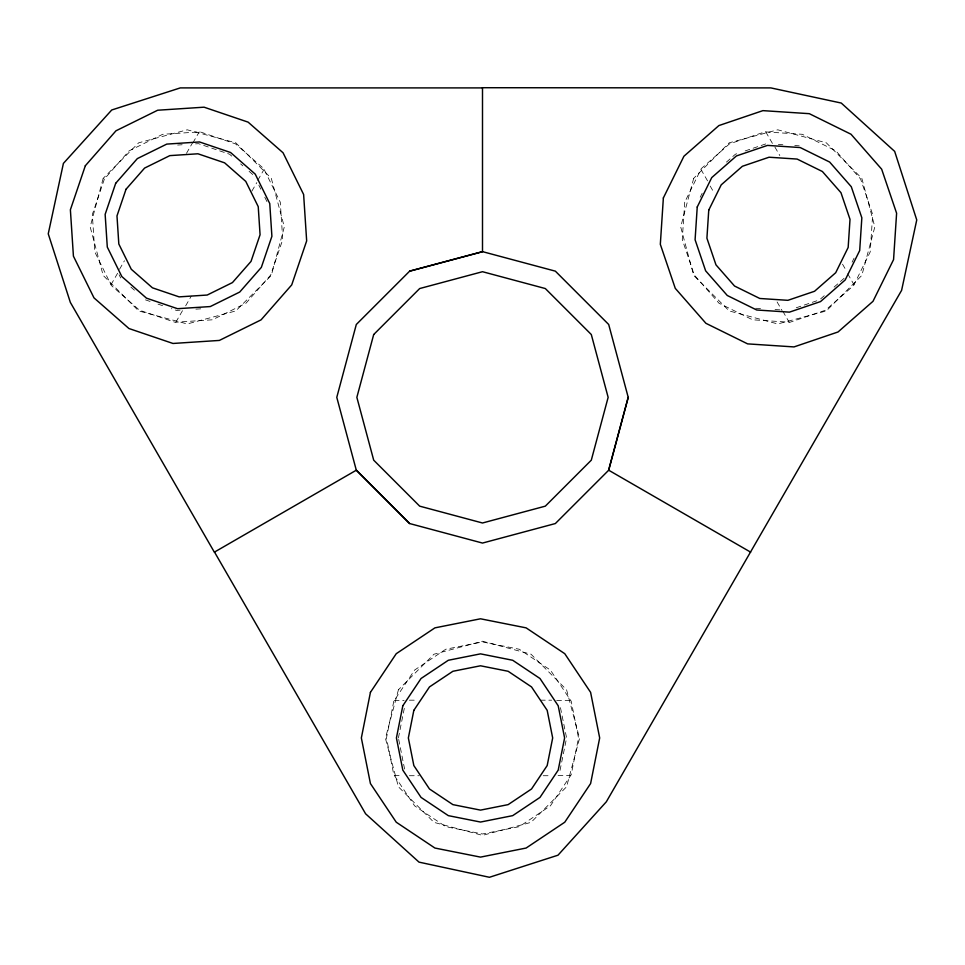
<?xml version="1.0" encoding="UTF-8"?>
<svg xmlns="http://www.w3.org/2000/svg" width="965" height="965" viewBox="0 0 965 965"><rect width="100%" height="100%" fill="white"/><g stroke="black" fill="none" stroke-linecap="round" stroke-linejoin="round"><path stroke-width="0.72" stroke-dasharray="4.83 3.62" d="M398.412 737.948L404.805 705.777M700.204 197.258L702.182 193.253M852.095 262.191L854.073 258.174M119.539 269.271L124.461 260.743M186.462 153.363L192.795 142.398M110.975 284.747L118.007 272.552M192.879 142.868L199.212 131.903M175.847 322.189L182.88 310.006L176.559 310.428L171.36 308.655M257.752 180.322L264.084 169.358M185.666 305.821L191.299 296.074M251.877 191.13L256.811 182.602M560.026 770.384L566.588 737.948L560.026 705.524M726.452 162.096L735.426 154.219L739.66 152.784M820.636 298.897L825.123 294.964M834.098 287.088L844.182 278.246M745.161 150.926L766.487 143.676M796.246 307.775L819.514 299.874M177.669 145.04L182.132 144.75M195.533 143.869L198.513 143.676L229.573 154.219L231.817 156.197M195.907 309.15L201.854 308.764M409.365 700.18L417.809 700.18M540.4 700.18L551.654 700.18M394.263 700.506L404.106 700.506M556.672 700.506L570.737 700.506M394.263 775.402L402.707 775.402M558.072 775.402L570.737 775.402M409.365 775.727L419.22 775.727M543.211 775.727L551.654 775.727M778.393 144.461L782.868 144.75M794.774 145.534L799.237 145.824M755.704 308.281L763.146 308.764M775.052 309.548L782.494 310.03M145.486 299.874L152.542 302.274M158.007 304.12L163.567 306.014M240.623 163.905L242.83 165.847M249.091 171.336L253.216 174.954M130.902 287.088L134.437 290.188M774.895 147.054L779.829 155.582M842.529 264.181L846.739 271.491M765.788 131.903L772.82 144.099M847.692 273.771L854.025 284.747M700.916 169.358L707.948 181.541M782.82 311.225L789.153 322.189M710.18 186.052L714.402 193.362M777.102 301.961L782.024 310.489M258.861 185.22L260.84 189.237M264.796 197.258L268.101 203.953M119.081 274.723L120.685 277.968M398.702 739.419L404.805 770.13M684.716 202.204L682.267 239.585L694.318 275.061L719.022 303.227L752.616 319.801L789.997 322.25L825.485 310.211L853.651 285.507L870.213 251.901L872.674 214.52L860.623 179.044L835.919 150.878L802.325 134.304L764.931 131.855L729.456 143.894L701.29 168.598L684.716 202.204M393.792 701.205L386.482 737.948L393.792 774.702L414.6 805.847L445.758 826.667L482.5 833.977L519.242 826.667L550.4 805.847L571.208 774.702L578.518 737.948L571.208 701.205L550.4 670.06L519.242 649.24L482.5 641.93L445.758 649.24L414.6 670.06L393.792 701.205M103.171 178.344L90.167 226.884L103.171 275.423L138.695 310.947L187.234 323.951L235.774 310.947L271.31 275.423L284.313 226.884L271.31 178.344L235.774 142.808L187.234 129.805L138.695 142.808L103.171 178.344M398.436 689.758L385.421 738.297L398.436 786.825L433.961 822.361L482.5 835.364L531.039 822.361L566.564 786.825L579.579 738.297L566.564 689.758L531.039 654.222L482.5 641.218L433.961 654.222L398.436 689.758M693.69 178.344L680.687 226.884L693.69 275.423L729.226 310.947L777.766 323.951L826.305 310.947L861.829 275.423L874.833 226.884L861.829 178.344L826.305 142.808L777.766 129.805L729.226 142.808L693.69 178.344M104.377 179.044L92.326 214.52L94.787 251.901L111.349 285.507L139.515 310.211L175.003 322.25L212.384 319.801L245.978 303.227L270.683 275.061L282.733 239.585L280.284 202.204L263.71 168.598L235.544 143.894L200.069 131.855L162.675 134.304L129.081 150.878L104.377 179.044"/><path stroke-width="1.45" d="M628.215 397.351L608.698 470.208L555.357 523.549L482.5 543.066L409.643 523.549L356.302 470.208L336.785 397.351L356.302 324.493L409.643 271.153L482.5 251.636L555.357 271.153L608.698 324.493L628.215 397.351L608.625 470.172L750.649 552.161M409.643 271.153L482.5 251.72L482.5 87.719L770.83 87.899L841.251 103.05L894.664 151.384L916.75 219.948L901.6 290.368L606.334 801.782L557.999 855.195L489.436 877.282L419.015 862.131L365.602 813.797L214.507 552.077M482.5 87.899L180.298 87.899L111.735 109.986L63.401 163.399L48.25 233.82L70.336 302.383L214.351 552.161L356.375 470.172L409.643 523.549M663.365 197.934L660.325 244.326L675.271 288.354L705.922 323.311L747.622 343.878L794.014 346.918L838.042 331.972L872.999 301.309L893.566 259.609L896.606 213.217L881.66 169.189L851.009 134.232L809.309 113.677L762.905 110.637L718.889 125.571L683.932 156.234L663.365 197.934M697.237 207.005L695.09 239.754L705.632 270.815L727.272 295.483L756.693 309.994L789.442 312.141L820.503 301.599L845.183 279.959L859.694 250.538L861.842 217.8L851.287 186.728L829.659 162.06L800.226 147.548L767.489 145.401L736.416 155.944L711.748 177.584L697.237 207.005M708.756 210.093L706.911 238.186L715.97 264.856L734.534 286.026L759.781 298.475L787.886 300.32L814.544 291.273L835.714 272.709L848.163 247.45L850.008 219.357L840.961 192.686L822.397 171.517L797.138 159.068L769.045 157.223L742.387 166.282L721.217 184.846L708.756 210.093M370.427 692.351L361.356 737.948L370.427 783.556L396.253 822.216L434.913 848.042L480.51 857.113L526.118 848.042L564.766 822.216L590.604 783.556L599.675 737.948L590.604 692.351L564.766 653.691L526.118 627.865L480.51 618.794L434.913 627.865L396.253 653.691L370.427 692.351M402.815 705.777L396.422 737.948L402.815 770.13L421.054 797.416L448.327 815.642L480.51 822.047L512.692 815.642L539.978 797.416L558.204 770.13L564.609 737.948L558.204 705.777L539.978 678.492L512.692 660.265L480.51 653.86L448.327 660.265L421.054 678.492L402.815 705.777M413.84 710.337L408.352 737.948L413.84 765.571L429.485 788.984L452.899 804.629L480.51 810.118L508.133 804.629L531.534 788.984L547.179 765.571L552.68 737.948L547.179 710.337L531.534 686.923L508.133 671.278L480.51 665.79L452.899 671.278L429.485 686.923L413.84 710.337M373.696 334.529L356.857 397.351L373.696 460.172L419.679 506.155L482.5 522.994L545.322 506.155L591.304 460.172L608.143 397.351L591.304 334.529L545.322 288.547L482.5 271.708L419.679 288.547L373.696 334.529M85.33 165.751L70.385 209.779L73.424 256.171L93.991 297.871L128.948 328.522L172.976 343.468L219.369 340.428L261.069 319.861L291.72 284.904L306.665 240.888L303.625 194.484L283.059 152.784L248.102 122.133L204.073 107.187L157.681 110.227L115.981 130.794L85.33 165.751M115.704 183.278L105.149 214.351L107.296 247.088L121.807 276.521L146.475 298.161L177.548 308.704L210.286 306.556L239.718 292.045L261.346 267.377L271.901 236.304L269.754 203.567L255.243 174.134L230.575 152.506L199.502 141.952L166.764 144.099L137.332 158.61L115.704 183.278M126.029 189.249L116.982 215.907L118.816 244.012L131.276 269.259L152.446 287.823L179.104 296.87L207.198 295.037L232.456 282.576L251.021 261.406L260.067 234.748L258.234 206.655L245.773 181.396L224.604 162.832L197.946 153.785L169.852 155.618L144.593 168.079L126.029 189.249"/></g></svg>
